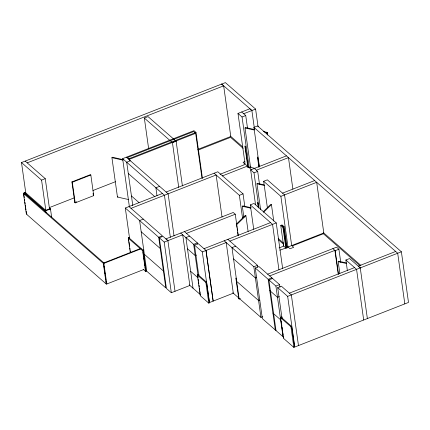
<?xml version="1.0" encoding="UTF-8"?>
<svg xmlns="http://www.w3.org/2000/svg" width="430" height="430" viewBox="0 0 430 430"><rect width="100%" height="100%" fill="white"/><g stroke="black" fill="none" stroke-linecap="round" stroke-linejoin="round"><path stroke-width="0.64" d="M128.57 199.547L117.46 197.058L111.924 157.67L112.386 157.219L123.496 159.707M117.46 197.058L117.922 196.612M255.06 168.372L250.556 167.367L245.019 127.973L245.476 127.527L254.485 129.543M267.078 134.181L266.89 132.87L267.352 132.418L263.493 131.558M250.556 167.367L251.012 166.915L249.169 167.641L242.052 116.992L237.983 113.429L249.862 108.774L251.873 110.531L254.372 128.291M260.569 209.415L256.973 183.809L257.43 183.363L263.934 184.819M243.885 217.451L242.316 206.287L242.778 205.841L251.227 207.733M236.306 224.148L245.143 215.532L245.901 215.704L248.115 231.458M236.597 224.772L245.901 215.704M263.257 211.689L270.685 204.449L271.438 204.621L273.749 221.031M263.547 212.312L271.438 204.621M339.845 273.464L338.184 261.65L338.641 261.198L346.408 262.94M283.606 245.546L283.467 245.605A0.817 0.43 -8 0 0 283.203 245.852L283.359 246.261L279.086 247.938M25.843 193.457L21.5 162.54L225.379 82.614L255.603 109.069L258.097 126.834M27.197 162.857L223.659 85.839L230.781 136.482L197.725 149.441M148.592 148.312L144.34 118.056L148.027 116.611L176.128 141.212L182.417 185.937M21.5 162.54L41.576 180.116L45.263 178.67L49.514 208.926M23.634 193.118L24.945 192.602L25.348 192.957L24.037 193.473L23.634 193.118L24.268 197.633M23.462 193.441L24.204 193.151L104.06 263.052L103.318 263.343L23.462 193.441L26.364 214.075L106.221 283.977L106.957 283.687M24.773 192.925L25.515 192.635L45.903 210.48L45.166 210.77L24.773 192.925L24.956 194.215M129.376 206.669L122.631 158.654L193.989 130.677L195.999 132.44L202.471 178.482M128.328 158.971L195.999 132.44M243.681 113.746L255.603 109.069M71.907 181.901L90.424 174.639L90.827 174.994L93.724 195.628L75.207 202.885L74.804 202.535L71.907 181.901L72.31 182.25L75.207 202.885M195.666 133.321L193.656 131.558L127.495 157.498L129.505 159.261L195.666 133.321L201.95 178.052M144.34 118.056L172.441 142.652L176.128 141.212M72.31 182.25L90.827 174.994M130.387 160.772L126.7 162.218L132.8 205.626M242.052 116.992L245.74 115.546L247.497 128.043M49.283 207.636L74.234 197.859M92.944 190.522L115.396 181.718M259.446 166.829L253.899 127.361L257.586 125.915L401.383 251.786L408.5 302.435L294.786 347.015L287.665 296.367L277.694 287.643L281.381 286.197L291.352 294.921L298.474 345.569M198.16 150.065L230.587 137.353L243.127 148.334M51.664 217.322L50.487 208.942L50.084 208.588L45.333 210.453L45.736 210.802L46.005 212.737M45.736 210.802L50.487 208.942M74.804 202.535L76.658 201.81M159.584 186.324L155.891 187.765L157.004 195.709M129.564 238.295L125.307 208.034L162.422 193.484M166.109 192.043L217.806 171.774L243.041 193.86L244.794 206.357M244.933 161.594L243.09 162.314L244.611 163.647L244.31 163.771A0.865 0.451 -8 0 0 244.106 163.932A0.817 0.43 -8 0 0 244.041 164.018L244.498 164.69L220.101 174.252M131.01 208.351L216.129 174.983L222.047 217.075M222.31 175.94L246.508 166.453L247.282 167.125A0.801 0.425 -8 0 0 247.449 167.205L247.519 167.222A0.881 0.462 -8 0 0 247.986 167.249L248.545 167.093M255.549 204.755L250.647 169.893L286.45 155.853M256.35 170.21L288.465 157.617L292.9 189.189M250.647 169.893L254.006 172.828L257.694 171.387L259.543 184.54M143.298 219.106L139.61 220.552L146.727 271.201L165.808 287.906L158.691 237.258L125.307 208.034M267.358 207.593L263.66 181.283L267.347 179.837L284.563 194.903L291.68 245.551M128.801 240.402L128.441 237.822L129.688 237.333M128.269 238.145L129.011 237.854L143.362 250.421L142.626 250.706L128.269 238.145L130.263 252.329M214.119 173.22L239.354 195.306L243.041 193.86M158.691 237.258L162.379 235.812L128.995 206.588M159.293 237.779L164.212 242.085L182.723 234.828L189.845 285.477L171.328 292.733L166.41 288.428L159.293 237.779L162.975 236.339L167.893 240.639L175.015 291.287M253.711 229.222L250.292 204.884L253.979 203.438L276.243 222.928L282.623 268.315M103.49 263.02L140.599 248.47L141.002 248.825L103.893 263.375L103.49 263.02L103.759 264.955M282.548 193.145L314.663 180.552M143.9 249.954L142.792 250.389L143.195 250.738L146.098 271.373L145.695 271.024M186.496 233.35L235.269 214.231L238.225 235.28M263.66 181.283L280.876 196.349L316.679 182.315L323.795 232.963L287.992 246.997L286.514 245.707M189.598 236.118L185.91 237.564L193.032 288.213M180.713 233.065L193.65 244.337L197.332 242.891L197.52 244.213M198.827 275.979L194.478 245.068L198.166 243.622L206.034 250.453L213.151 301.102L205.992 250.47M106.387 283.655L106.79 284.004L143.905 269.454M143.545 269.61L145.523 271.341L146.264 271.05M204.024 248.69L270.545 222.611M202.304 251.915L226.185 242.552L233.307 293.201L209.426 302.564L202.304 251.915L194.478 245.068M229.873 241.106L276.243 222.928M196.456 255.108L195.231 255.592L187.496 248.82M280.736 225.406L281.478 225.116L283.666 227.035L286.568 247.669L285.826 247.959L283.639 246.041L280.736 225.406L282.929 227.325L285.826 247.959M283.413 227.024L284.149 226.734L287.052 247.368L286.31 247.653L283.413 227.024L281.403 225.261L282.139 224.971L284.149 226.734M282.929 227.325L283.666 227.035M235.656 246.17L231.969 247.615L236.344 278.731M198.015 277.984L197.564 274.759L198.708 274.308M197.392 275.082L198.133 274.791L206.631 282.225L209.528 302.86L208.792 303.15L200.294 295.716L197.392 275.082L205.889 282.515L208.792 303.15M199.111 274.662L197.967 275.114L197.564 274.759M279.876 250.179L285.552 248.164A0.881 0.462 -8 0 0 285.735 248.234A0.881 0.462 -8 0 0 285.961 248.266L288.482 247.427L290.003 248.76L293.69 247.314L292.169 245.981L323.387 233.743L360.13 265.912M205.889 282.515L206.631 282.225M224.175 240.789L253.834 266.756L257.522 265.31L257.801 267.293M255.248 267.992L275.91 286.074L283.026 336.722L262.37 318.641L255.248 267.992L258.935 266.546L279.597 284.633L279.968 287.278M256.646 277.527L255.42 278.011L233.549 258.871M267.653 274.179L336.556 247.169L338.904 249.223L340.754 262.375M269.669 275.942L334.884 250.373L338.211 274.055M332.868 248.615L335.217 250.668L338.904 249.223M271.857 277.861L268.175 279.306L275.291 329.95M272.572 278.484L268.89 279.93L276.006 330.579M239.15 299.043L236.247 278.409L235.844 278.054L238.747 298.689L239.15 299.043L240.392 298.554M275.91 286.074L279.597 284.633M347.359 270.524L345.881 260L349.568 258.559L360.254 267.911L367.37 318.56M259.811 300.038L258.58 300.522L237.209 281.817M279.333 296.609L277.49 297.329L269.755 290.562M289.342 293.163L354.556 267.594M395.681 251.469L358.244 266.149L360.254 267.911M287.665 296.367L401.383 251.786M232.754 292.717L260.956 317.404L262.794 316.679M280.962 319.243L280.693 317.313L281.86 316.851M280.521 317.63L281.263 317.34L291.68 326.461L294.582 347.096L293.84 347.386L283.424 338.265L280.521 317.63L290.943 326.752L293.84 347.386M282.263 317.206L281.096 317.662L280.693 317.313M290.943 326.752L291.68 326.461M245.019 127.973L254.028 129.989M264.961 132.44L266.89 132.87M256.973 183.809L264.778 185.561M111.924 157.67L123.034 160.153M242.316 206.287L250.765 208.179M338.184 261.65L346.596 263.531M167.893 240.639L165.883 238.881L233.253 212.468L235.269 214.231M221.692 84.06L251.915 110.515M221.649 84.076L223.659 85.839M241.671 111.983L245.74 115.546M253.899 127.361L397.696 253.232L404.813 303.881M230.319 136.03L242.912 147.055M254.334 168.447L257.694 171.387M251.287 169.49L245.1 164.077L237.983 113.429M323.58 232.775L360.921 265.455M345.881 260L356.567 269.357L363.683 320.006M250.292 204.884L272.555 224.374L278.936 269.76M278.156 238.387L283.563 243.122M278.597 239.913L283.59 244.283M227.862 239.349L257.522 265.31M126.318 157.208L168.119 193.801L174.037 235.898M122.631 158.654L164.437 195.247L170.35 237.344M128.28 173.473L154.956 196.816M184.443 231.603L197.332 242.891M272.916 313.072L280.656 319.839M131.446 195.978L138.992 202.589M190.657 271.33L197.907 277.678M141.19 231.808L160.272 248.513M93.321 195.274L93.724 195.628M189.281 284.929L200.767 294.985M128.441 237.822L128.844 238.177M144.356 254.318L163.438 271.024M25.187 161.094L45.263 178.67M26.531 213.753L26.934 214.102M335.217 250.668L338.544 274.345M280.876 196.349L287.992 246.997M267.352 132.418L267.723 135.047M277.694 287.643L282.042 318.555M281.236 321.178L281.419 322.468M281.596 323.758L281.87 325.693M282.053 326.983L282.322 328.918M282.505 330.208L282.687 331.498M282.865 332.788L283.139 334.723M283.322 336.013L283.59 337.942M259.113 166.372L257.844 157.342L257.441 156.988L258.892 167.308M254.006 172.828L258.903 207.69M258.672 207.964L257.946 202.809L257.543 202.455L258.269 207.615M253.834 266.756L260.956 317.404M239.354 195.306L242.59 218.327M236.694 225.427L236.968 227.4M237.15 228.712L237.43 230.679M237.613 231.996L238.075 235.275M193.65 244.337L198.02 275.453M198.198 279.274L198.466 281.209M198.649 282.499L198.832 283.784M199.009 285.074L199.283 287.009M199.466 288.299L199.735 290.234M199.918 291.524L200.192 293.459M172.441 142.652L178.729 187.383M164.212 242.085L171.328 292.733M144.179 256.221L144.362 257.511M145.448 265.251L145.63 266.541M143.066 252.324L143.244 253.609M143.426 254.899L143.701 256.834M143.878 258.124L144.152 260.059M144.335 261.349L144.512 262.639M144.695 263.929L144.969 265.864M145.147 267.154L145.421 269.089M142.626 250.706L145.523 271.341M129.505 159.261L129.693 160.573M128.984 241.692L129.618 246.207M129.887 248.142L130.07 249.432M130.252 250.722L130.526 252.652M103.893 263.375L106.79 284.004M103.942 266.245L104.124 267.535M104.302 268.82L104.576 270.755M104.759 272.045L105.028 273.98M105.21 275.27L105.393 276.56M105.57 277.85L105.844 279.785M106.027 281.075L106.296 283.01M103.318 263.343L106.221 283.977M93.052 193.339L93.229 194.629M50.084 208.588L50.267 209.878M41.576 180.116L45.827 210.372M45.424 211.098L45.602 212.382M45.166 210.77L45.343 212.06M24.537 199.563L24.72 200.853M24.902 202.143L25.171 204.078M25.354 205.368L25.628 207.303M25.805 208.593L25.988 209.883M26.171 211.173L26.44 213.108M245.277 146.345L244.874 145.99L247.777 166.625L248.18 166.98L245.277 146.345"/></g></svg>
